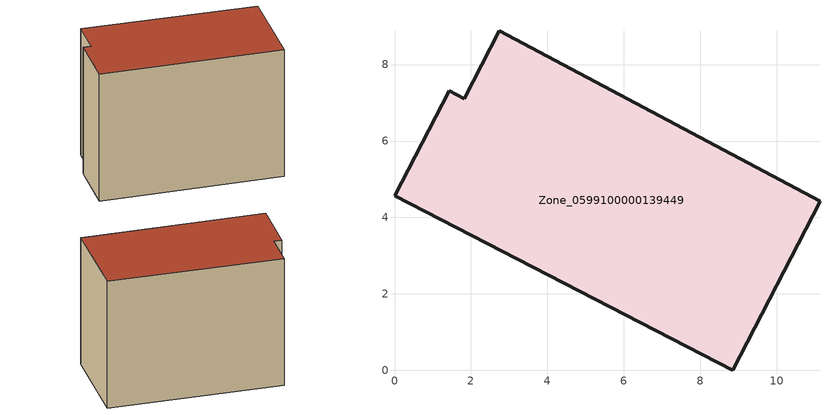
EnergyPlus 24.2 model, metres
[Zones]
Zone_0599100000139449
 floor ground (C_G): 8.85,0 0,4.56 1.44,7.31 1.83,7.11 2.75,8.89 11.13,4.43 z0
 wall outside (C_F): 8.85,0 11.13,4.43 2.75,8.89 1.83,7.11 1.44,7.31 0,4.56 8.85,0 z0:7.44
 roof outside (C_R): 0,4.56 8.85,0 11.13,4.43 2.75,8.89 1.83,7.11 1.44,7.31 z7.44
[BUILDING]
Pand.0599100000139449: North Axis=0; Terrain=City; Loads Convergence Tolerance Value=0.04; Temperature Convergence Tolerance Value=0.4; Solar Distribution=FullExterior; Maximum Number of Warmup Days=25; Minimum Number of Warmup Days=1
[Site:Location]
Rotterdam.The.Hague.AP_ZH_NLD Design_Conditions: Latitude=51.96; Longitude=4.45; Time Zone=1; Elevation=-4.5
[SITE:GROUNDTEMPERATURE:BUILDINGSURFACE]
18, 18, 18, 18, 18, 18, 18, 18, 18, 18, 18, 18
[MATERIAL] Thermal Absorptance=0.9; Solar Absorptance=0.7; Visible Absorptance=0.7
Name | Roughness | Thickness | Conductivity | Density | Specific Heat
G.TI.1946 | MediumSmooth | 0.15 | 1 | 540 | 1210
F.TI.1946 | Rough | 0.3 | 0.857143 | 1920 | 840
R.TI.1946 | MediumRough | 0.2 | 0.1 | 1500 | 1000
[CONSTRUCTION]
C_G: G.TI.1946
C_F: F.TI.1946
C_R: R.TI.1946
[ZONE]
Zone_0599100000139449: Type=1; Multiplier=1; Ceiling Height=Autocalculate; Volume=Autocalculate; Floor Area=autocalculate; Part of Total Floor Area=Yes
[ZONEINFILTRATION:DESIGNFLOWRATE]
Infil_Zone_0599100000139449: Zone or ZoneList or Space or SpaceList=Zone_0599100000139449; Schedule=AlwaysOn; Design Flow Rate Calculation Method=Flow/Area; Flow Rate per Floor Area=0.003; Constant Term Coefficient=1; Temperature Term Coefficient=0; Velocity Term Coefficient=0; Velocity Squared Term Coefficient=0
[HVACTEMPLATE:ZONE:IDEALLOADSAIRSYSTEM]
Zone_0599100000139449: Maximum Heating Supply Air Temperature=50; Minimum Cooling Supply Air Temperature=13; Maximum Heating Supply Air Humidity Ratio=0.0156; Minimum Cooling Supply Air Humidity Ratio=0.0077; Heating Limit=NoLimit; Cooling Limit=NoLimit; Dehumidification Control Type=ConstantSensibleHeatRatio; Cooling Sensible Heat Ratio=0.7; Dehumidification Setpoint=60; Humidification Control Type=None; Humidification Setpoint=30; Outdoor Air Method=None; Outdoor Air Flow Rate per Person=0.00944; Outdoor Air Flow Rate per Zone Floor Area=0; Outdoor Air Flow Rate per Zone=0; Demand Controlled Ventilation Type=None; Outdoor Air Economizer Type=NoEconomizer; Heat Recovery Type=None; Sensible Heat Recovery Effectiveness=0.7; Latent Heat Recovery Effectiveness=0.65
[ZONECONTROL:THERMOSTAT]
ThermostatControl_Zone_0599100000139449: Zone or ZoneList=Zone_0599100000139449; Control Type Schedule=DualSetpointControlType; Control 1=Thermostat_Zone_0599100000139449; Temperature Difference Between Cutout And Setpoint=0
[THERMOSTATSETPOINT:DUALSETPOINT]
Thermostat_Zone_0599100000139449: Heating Setpoint Temperature Schedule=HeatingSetpoint_Zone_0599100000139449; Cooling Setpoint Temperature Schedule=CoolingSetpoint_Zone_0599100000139449
[SCHEDULE:COMPACT]
HeatingSetpoint_Zone_0599100000139449: Through: 12/31, For: AllDays, Until: 24:00, 21
CoolingSetpoint_Zone_0599100000139449: Through: 12/31, For: AllDays, Until: 24:00, 24
DualSetpointControlType: Through: 12/31, For: AllDays, Until: 24:00, 4
AlwaysOn: Through: 12/31, For: AllDays, Until: 24:00, 1
